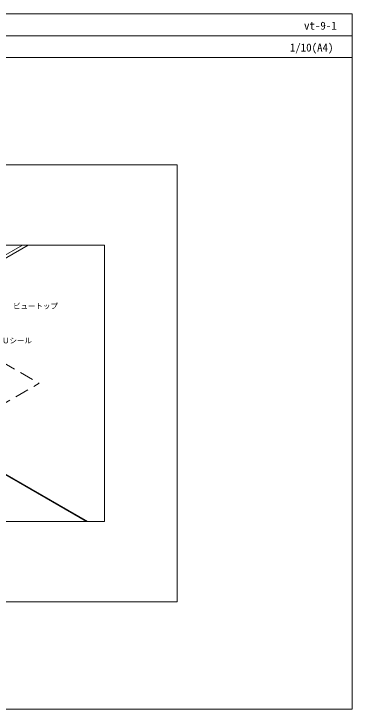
# Model space of a CAD drawing. Units: millimetres, scale not verified. Extents: x -1380 to 1380, y -955 to 955.
# Drawn here: x 451 to 1380, y -955 to 955 of the extents above; entities that cross this region are included whole.
import ezdxf
from ezdxf.enums import TextEntityAlignment as Align

# ---------------------------------------------------------------- set-up
doc = ezdxf.new("R2010")
doc.units = ezdxf.units.MM
doc.header["$LTSCALE"] = 3
doc.linetypes.add('USER1', pattern=[19.05, 12.7, -6.35])
for name, color, linetype, lineweight in [('0-0_0', 7, 'Continuous', 18), ('0-1_WAKU', 7, 'Continuous', 18), ('0-4_BOUSUI', 1, 'Continuous', 18), ('0-5_MOJI', 7, 'Continuous', 18), ('0-6_HATCH', 9, 'Continuous', 18)]:
    doc.layers.add(name, color=color, linetype=linetype, lineweight=lineweight)
doc.styles.add('ＭＳ ゴシック', font='')
doc.styles.get('ＭＳ ゴシック').set_extended_font_data('MS Gothic')

msp = doc.modelspace()

# ---------------------------------------------------------------- linework, layer by layer
at = {"layer": '0-0_0'}
msp.add_line((-1380, 895), (1380, 895), dxfattribs=at)
msp.add_lwpolyline([(-900, -660), (900, -660), (900, 540), (-900, 540)], close=True, dxfattribs=at)
at = {"layer": '0-0_0', "lineweight": 9}
msp.add_lwpolyline([(-700, 320), (700, 320), (700, -440), (-700, -440)], close=True, dxfattribs=at)
at = {"layer": '0-1_WAKU'}
for points in [[(1380, 835), (-1380, 835), (-1380, 955), (1380, 955)], [(-1380, -955), (1380, -955), (1380, 955), (-1380, 955)]]:
    msp.add_lwpolyline(points, close=True, dxfattribs=at)
at = {"layer": '0-4_BOUSUI', "linetype": 'USER1'}
for p in [(172.799, 141.263), (258.768, -211.2)]:
    msp.add_line(p, (521.026, -59.786), dxfattribs=at)
at = {"layer": '0-4_BOUSUI'}
for points in [[(138.564, 121.497), (172.799, 141.263), (179.074, 140.185), (490.522, 320)], [(223.874, -186.864), (259.832, -207.323), (270.956, -218.448), (654.696, -440)], [(223.874, -188.864), (258.768, -208.718), (269.889, -219.839), (651.22, -440)]]:
    msp.add_lwpolyline(points, dxfattribs=at)
at = {"layer": '0-6_HATCH'}
msp.add_line((475.361, 320), (167.963, 142.524), dxfattribs=at)

# ---------------------------------------------------------------- texts
at = {"layer": '0-1_WAKU', "style": 'ＭＳ ゴシック'}
for s, p in [('vt-9-1', (1248.046, 905)), ('1/10(A4)', (1209.061, 845))]:
    msp.add_text(s, height=21.99, dxfattribs=at).set_placement(p, align=Align.BOTTOM_LEFT)
at = {"layer": '0-5_MOJI', "style": 'ＭＳ ゴシック'}
for s, p in [('ビュートップ', (449.251, 140.48)), ('Ｕシール', (418.897, 45.549))]:
    msp.add_text(s, height=14.66, dxfattribs=at).set_placement(p, align=Align.BOTTOM_LEFT)

doc.saveas('drawing.dxf')
